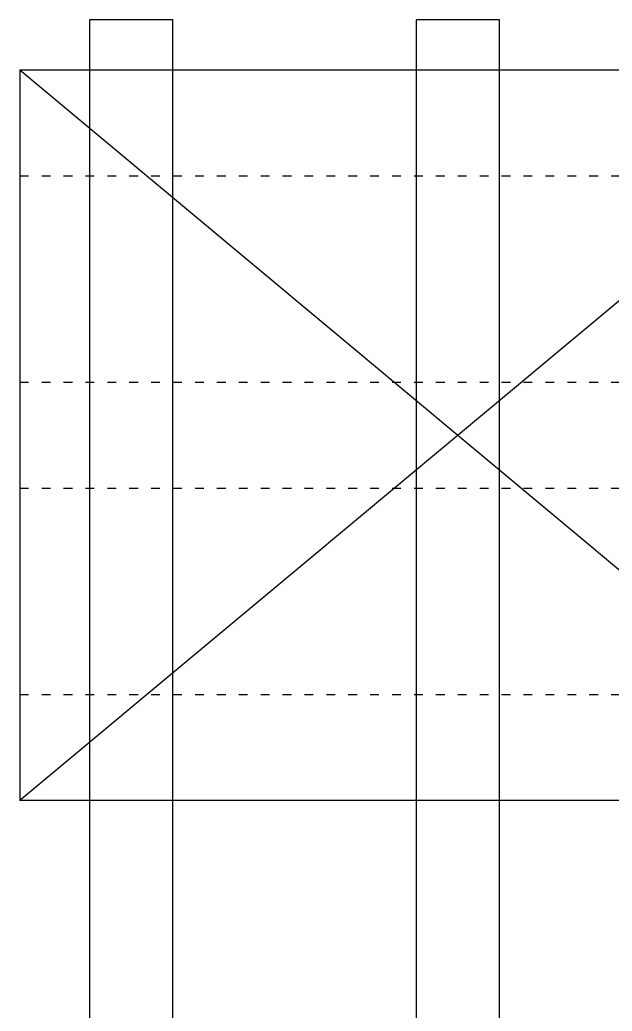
# Model space of a CAD drawing. Header units: millimetres. Extents: x 6622 to 532820, y 3370 to 359312.
# Drawn here: x 461300 to 462111, y 314835 to 316192 of the extents above; entities that cross this region are included whole.
import ezdxf

# ---------------------------------------------------------------- set-up
doc = ezdxf.new("R2010")
doc.units = ezdxf.units.MM
doc.linetypes.add('ACAD_ISO03W100', pattern=[30, 12, -18])

# ---------------------------------------------------------------- blocks, each defined once
blk = doc.blocks.new('A$C2A5E29B8')
at = {"color": 3}
for p, q in [((209.6, 5126), (95.4, 5126)), ((95.4, 5126), (95.4, 0)), ((209.6, 0), (209.6, 5126)), ((657.1, 5126), (542.9, 5126)), ((542.9, 5126), (542.9, 0)), ((657.1, 0), (657.1, 5126)), ((0, 5057.4), (1200, 4057.4)), ((1200, 5057.4), (0, 4057.4))]:
    blk.add_line(p, q, dxfattribs=at)
at = {"color": 5}
for p, q in [((0, 5057.4), (1200, 5057.4)), ((0, 5057.4), (1200, 4057.4)), ((1200, 5057.4), (0, 4057.4)), ((0, 5057.4), (0, 4057.4)), ((1200, 4057.4), (0, 4057.4))]:
    blk.add_line(p, q, dxfattribs=at)
at = {"color": 5, "linetype": 'ACAD_ISO03W100'}
for p, q in [((0, 4912.3), (1200, 4912.3)), ((0, 4629.9), (1200, 4629.9)), ((0, 4484.8), (1200, 4484.8)), ((0, 4202.5), (1200, 4202.5))]:
    blk.add_line(p, q, dxfattribs=at)

msp = doc.modelspace()

# ---------------------------------------------------------------- block references
at = {"color": 3}
msp.add_blockref('A$C2A5E29B8', (461300, 311065.654), dxfattribs=at)

doc.saveas('drawing.dxf')
